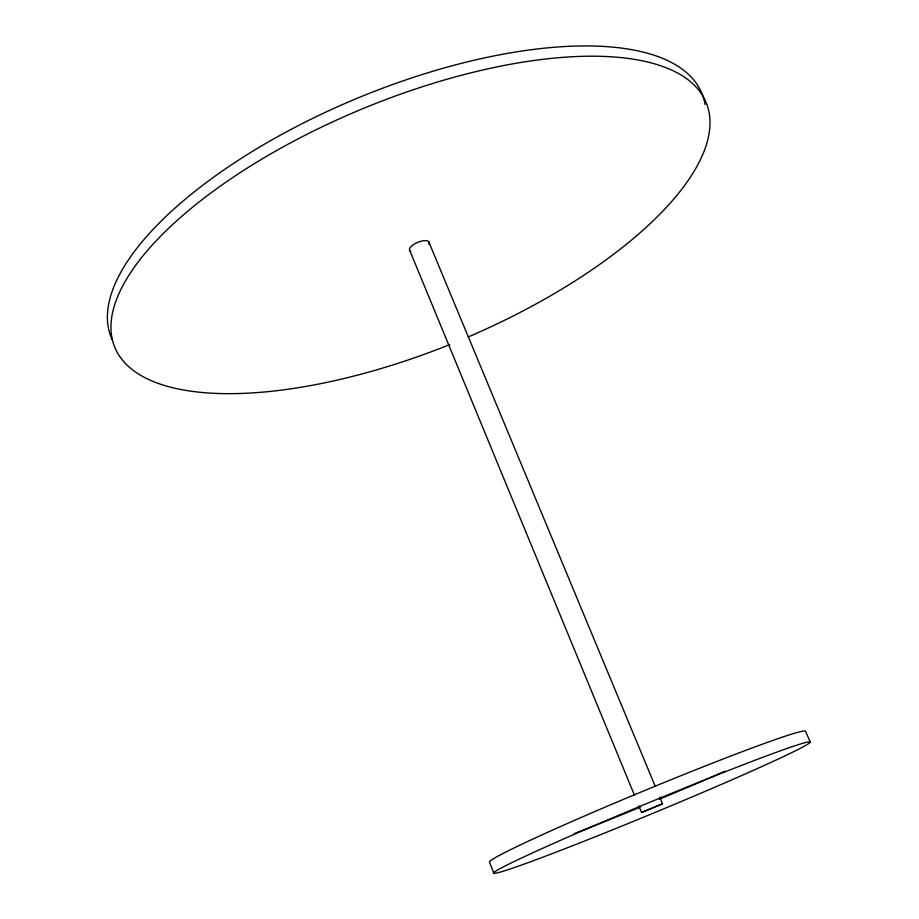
<?xml version="1.0" encoding="UTF-8"?>
<svg xmlns="http://www.w3.org/2000/svg" width="919" height="919" viewBox="0 0 919 919"><rect width="100%" height="100%" fill="white"/><g stroke="black" fill="none" stroke-linecap="round" stroke-linejoin="round"><path stroke-width="1.38" d="M662.507 803.769L641.6 812.499L662.507 803.769L659.75 797.141M810.282 742.024A171.497 5.709 -22.5 0 0 571.629 835.463A171.497 5.709 -22.5 0 0 573.571 845.354A171.497 5.709 -22.5 0 0 810.282 742.024L805.572 731.34A171.233 6.858 -22.5 0 0 650.859 787.974A171.233 6.858 -22.5 0 0 489.367 861.746L493.629 872.705M428.759 241.777L655.339 786.538M409.748 250.462L634.489 795.268M638.866 805.871L641.6 812.499M112.107 339.559A319.548 127.316 -22.5 0 1 369.335 93.347A319.548 127.316 -22.5 0 1 705.057 104.594M725.034 771.179A171.233 6.858 -22.5 0 1 659.382 799.254M639.934 807.307A171.233 6.858 -22.5 0 1 574.26 833.625M410.724 251.174A10.488 4.044 -22.5 0 1 418.065 242.214A10.488 4.044 -22.5 0 1 428.679 244.052M449.759 344.602A319.996 125.65 -22.5 0 1 131.348 271.507A319.996 125.65 -22.5 0 1 640.187 60.39A319.996 125.65 -22.5 0 1 468.208 336.951"/></g></svg>
